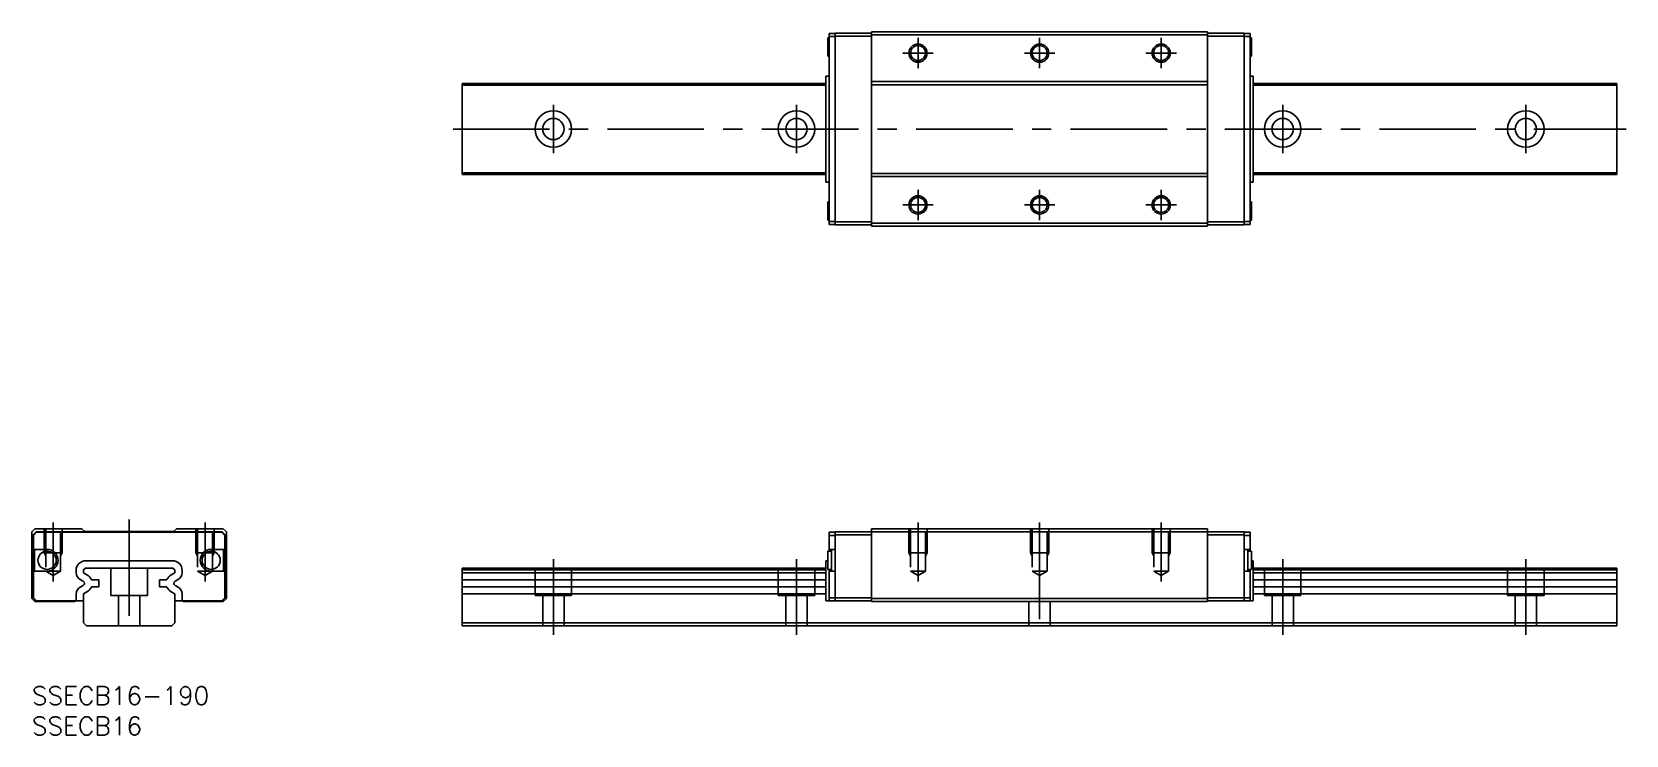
# Model space of a CAD drawing. Extents: x 0 to 262, y -8 to 108.
import ezdxf

# ---------------------------------------------------------------- set-up
doc = ezdxf.new("R2010")
doc.units = 0
doc.header["$LTSCALE"] = 0.5
doc.linetypes.add('CENTER', pattern=[50.8, 31.75, -6.35, 6.35, -6.35])
doc.linetypes.add('DASHED', pattern=[19.05, 12.7, -6.35])
for name, color, linetype in [('MSM_CENTER', 1, 'CENTER'), ('MSM_CONTINUOUS', 7, 'CONTINUOUS'), ('MSM_DASHED', 4, 'DASHED'), ('MSM_NARROW', 5, 'CONTINUOUS'), ('MSM_PART_NUMBER', 7, 'CONTINUOUS')]:
    doc.layers.add(name, color=color, linetype=linetype)
doc.styles.get("Standard").update_dxf_attribs({"font": 'txt.shx', "height": 3, "bigfont": 'bigfont.shx'})

# ---------------------------------------------------------------- blocks, each defined once
blk = doc.blocks.new('*U2')
at = {"layer": 'MSM_PART_NUMBER'}
blk.add_text('SSECB16-190', height=3, dxfattribs=at).set_placement((0, -3))
blk = doc.blocks.new('*U3')
at = {"layer": 'MSM_PART_NUMBER'}
blk.add_text('SSECB16', height=3, dxfattribs=at).set_placement((0, -8))

msp = doc.modelspace()

# ---------------------------------------------------------------- linework, layer by layer
at = {"layer": 'MSM_CENTER'}
for p, q in [((145.81, 106.82), (145.81, 101.82)), ((165.81, 106.82), (165.81, 101.82)), ((185.81, 106.82), (185.81, 101.82)), ((143.31, 104.32), (148.31, 104.32)), ((163.31, 104.32), (168.31, 104.32)), ((183.31, 104.32), (188.31, 104.32)), ((85.81, 95.82), (85.81, 87.82)), ((125.81, 95.82), (125.81, 87.82)), ((205.81, 95.82), (205.81, 87.82)), ((245.81, 95.82), (245.81, 87.82)), ((69.31, 91.82), (262.31, 91.82)), ((145.81, 81.82), (145.81, 76.82)), ((165.81, 81.82), (165.81, 76.82)), ((185.81, 81.82), (185.81, 76.82)), ((143.31, 79.32), (148.31, 79.32)), ((163.31, 79.32), (168.31, 79.32)), ((183.31, 79.32), (188.31, 79.32)), ((3.5, 27), (3.5, 17.29)), ((16, 27.5), (16, 8.5)), ((28.5, 27), (28.5, 17.29)), ((145.81, 27), (145.81, 17.29)), ((165.81, 27), (165.81, 8.5)), ((185.81, 27), (185.81, 17.29)), ((85.81, 21), (85.81, 8.5)), ((125.81, 21), (125.81, 8.5)), ((205.81, 21), (205.81, 8.5)), ((245.81, 21), (245.81, 8.5))]:
    msp.add_line(p, q, dxfattribs=at)
at = {"layer": 'MSM_CONTINUOUS'}
for p, q in [((131.16, 107.57), (131.16, 76.07)), ((132.16, 107.57), (131.16, 107.57)), ((132.16, 76.02), (132.16, 107.62)), ((132.16, 107.62), (138.16, 107.62)), ((138.16, 75.82), (138.16, 107.82)), ((138.16, 107.82), (193.46, 107.82)), ((193.46, 75.82), (193.46, 107.82)), ((199.46, 107.62), (193.46, 107.62)), ((199.46, 107.62), (199.46, 76.02)), ((199.46, 107.57), (200.46, 107.57)), ((200.46, 76.07), (200.46, 107.57)), ((130.96, 106.82), (130.96, 103.82)), ((131.16, 106.82), (130.96, 106.82)), ((132.16, 107.07), (131.16, 107.07)), ((132.16, 107.12), (138.16, 107.12)), ((138.16, 107.32), (193.46, 107.32)), ((199.46, 107.12), (193.46, 107.12)), ((199.46, 107.07), (200.46, 107.07)), ((200.66, 106.82), (200.46, 106.82)), ((200.66, 106.82), (200.66, 103.82)), ((130.96, 103.82), (131.16, 103.82)), ((200.46, 103.82), (200.66, 103.82)), ((130.66, 83.09), (130.66, 100.55)), ((131.16, 100.55), (130.66, 100.55)), ((200.46, 100.55), (200.96, 100.55)), ((200.96, 83.09), (200.96, 100.55)), ((70.81, 84.32), (70.81, 99.32)), ((70.81, 99.32), (130.66, 99.32)), ((70.81, 99.02), (130.66, 99.02)), ((138.16, 99.62), (193.46, 99.62)), ((138.16, 99.12), (193.46, 99.12)), ((200.96, 99.32), (260.81, 99.32)), ((200.96, 99.02), (260.81, 99.02)), ((260.81, 84.32), (260.81, 99.32)), ((70.81, 84.62), (130.66, 84.62)), ((70.81, 84.32), (130.66, 84.32)), ((138.16, 84.52), (193.46, 84.52)), ((138.16, 84.02), (193.46, 84.02)), ((200.96, 84.62), (260.81, 84.62)), ((200.96, 84.32), (260.81, 84.32)), ((131.16, 83.09), (130.66, 83.09)), ((200.46, 83.09), (200.96, 83.09)), ((130.96, 79.82), (130.96, 76.82)), ((131.16, 79.82), (130.96, 79.82)), ((200.66, 79.82), (200.46, 79.82)), ((200.66, 79.82), (200.66, 76.82)), ((130.96, 76.82), (131.16, 76.82)), ((132.16, 76.57), (131.16, 76.57)), ((132.16, 76.07), (131.16, 76.07)), ((132.16, 76.52), (138.16, 76.52)), ((138.16, 76.32), (193.46, 76.32)), ((199.46, 76.52), (193.46, 76.52)), ((199.46, 76.57), (200.46, 76.57)), ((199.46, 76.07), (200.46, 76.07)), ((200.46, 76.82), (200.66, 76.82)), ((132.16, 76.02), (138.16, 76.02)), ((138.16, 75.82), (193.46, 75.82)), ((199.46, 76.02), (193.46, 76.02)), ((0.5, 26), (0, 25.5)), ((0, 25.5), (0, 14.5)), ((0.7, 25.5), (0.2, 25)), ((0.2, 25), (0.2, 14.6)), ((0.25, 24.9), (0.75, 25.4)), ((0.25, 22.6), (0.25, 24.9)), ((8.2, 26), (0.5, 26)), ((31.3, 25.5), (0.7, 25.5)), ((0.75, 25.4), (31.25, 25.4)), ((8.7, 25.55), (8.2, 26)), ((23.3, 25.55), (8.7, 25.55)), ((23.8, 26), (23.3, 25.55)), ((31.5, 26), (23.8, 26)), ((31.25, 25.4), (31.75, 24.9)), ((31.8, 25), (31.3, 25.5)), ((32, 25.5), (31.5, 26)), ((31.75, 24.9), (31.75, 22.6)), ((31.8, 14.6), (31.8, 25)), ((32, 14.5), (32, 25.5)), ((131.16, 25.4), (131.16, 22.3)), ((132.16, 25.4), (131.16, 25.4)), ((132.16, 24.9), (131.16, 24.9)), ((132.16, 14.1), (132.16, 25.5)), ((132.16, 25.5), (199.46, 25.5)), ((132.16, 25), (138.16, 25)), ((138.16, 14), (138.16, 26)), ((138.16, 26), (193.46, 26)), ((193.46, 14), (193.46, 26)), ((199.46, 25), (193.46, 25)), ((199.46, 25.5), (199.46, 14.1)), ((199.46, 25.4), (200.46, 25.4)), ((199.46, 24.9), (200.46, 24.9)), ((200.46, 22.3), (200.46, 25.4)), ((2.5, 22.6), (0.25, 22.6)), ((0.45, 22.6), (0.45, 19)), ((31.75, 22.6), (29.5, 22.6)), ((31.55, 19), (31.55, 22.6)), ((131.56, 22.3), (130.96, 22.3)), ((130.96, 22.3), (130.96, 19.3)), ((132.16, 22.6), (131.16, 22.6)), ((131.56, 19), (131.56, 22.6)), ((199.46, 22.6), (200.46, 22.6)), ((200.06, 19), (200.06, 22.6)), ((200.66, 22.3), (200.06, 22.3)), ((200.66, 22.3), (200.66, 19.3)), ((0.25, 19), (2.5, 19)), ((0.25, 14.6), (0.25, 19)), ((7.27, 19.13), (7.27, 18.76)), ((8.8, 19.5), (8.5, 19.2)), ((8.5, 19.2), (8.5, 18.72)), ((8.5, 18.72), (9.06, 18.4)), ((23.2, 19.5), (8.8, 19.5)), ((23.13, 20.73), (8.87, 20.73)), ((22.94, 18.4), (23.5, 18.72)), ((23.5, 19.2), (23.2, 19.5)), ((23.5, 18.72), (23.5, 19.2)), ((24.73, 18.76), (24.73, 19.13)), ((29.5, 19), (31.75, 19)), ((31.75, 19), (31.75, 14.6)), ((70.81, 19.5), (130.66, 19.5)), ((70.81, 10), (70.81, 19.5)), ((70.81, 19.2), (130.66, 19.2)), ((70.81, 18.72), (130.66, 18.72)), ((130.66, 14.1), (130.66, 20.73)), ((130.96, 20.73), (130.66, 20.73)), ((130.96, 19.3), (131.56, 19.3)), ((131.16, 19.3), (131.16, 14.1)), ((132.16, 19), (131.16, 19)), ((199.46, 19), (200.46, 19)), ((200.06, 19.3), (200.66, 19.3)), ((200.46, 14.1), (200.46, 19.3)), ((200.66, 20.73), (200.96, 20.73)), ((200.96, 14.1), (200.96, 20.73)), ((200.96, 19.5), (260.81, 19.5)), ((200.96, 19.2), (260.81, 19.2)), ((200.96, 18.72), (260.81, 18.72)), ((260.81, 10), (260.81, 19.5)), ((7.92, 17.64), (8.43, 17.35)), ((8.43, 16.65), (7.92, 16.36)), ((9.78, 17.6), (11, 17.6)), ((11, 16.4), (9.78, 16.4)), ((11, 17.6), (11, 16.4)), ((21, 16.4), (21, 17.6)), ((21, 17.6), (22.22, 17.6)), ((22.22, 16.4), (21, 16.4)), ((23.57, 17.35), (24.08, 17.64)), ((24.08, 16.36), (23.57, 16.65)), ((70.81, 17.6), (130.66, 17.6)), ((70.81, 16.4), (130.66, 16.4)), ((200.96, 17.6), (260.81, 17.6)), ((200.96, 16.4), (260.81, 16.4)), ((0, 14.5), (0.5, 14)), ((0.2, 14.6), (0.7, 14.1)), ((0.75, 14.1), (0.25, 14.6)), ((0.5, 14), (7.03, 14)), ((0.7, 14.1), (8.5, 14.1)), ((7.03, 14), (7.24, 14.1)), ((7.27, 15.24), (7.27, 14.1)), ((9.06, 15.6), (8.5, 15.28)), ((8.5, 15.28), (8.5, 10.5)), ((23.5, 15.28), (22.94, 15.6)), ((23.5, 10.5), (23.5, 15.28)), ((23.5, 14.1), (31.3, 14.1)), ((24.73, 14.1), (24.73, 15.24)), ((24.76, 14.1), (24.97, 14)), ((24.97, 14), (31.5, 14)), ((31.75, 14.6), (31.25, 14.1)), ((31.3, 14.1), (31.8, 14.6)), ((31.5, 14), (32, 14.5)), ((70.81, 15.28), (130.66, 15.28)), ((130.66, 14.1), (138.11, 14.1)), ((138.16, 14.6), (131.16, 14.6)), ((138.11, 14.1), (138.11, 14.15)), ((138.11, 14.15), (138.16, 14.15)), ((138.16, 14.5), (193.46, 14.5)), ((138.16, 14), (193.46, 14)), ((193.46, 14.6), (200.46, 14.6)), ((193.51, 14.15), (193.46, 14.15)), ((193.51, 14.15), (193.51, 14.1)), ((200.96, 14.1), (193.51, 14.1)), ((200.96, 15.28), (260.81, 15.28)), ((8.5, 10.5), (9, 10)), ((23, 10), (23.5, 10.5)), ((70.81, 10.5), (260.81, 10.5)), ((9, 10), (23, 10)), ((70.81, 10), (260.81, 10))]:
    msp.add_line(p, q, dxfattribs=at)
for centre, radius in [((145.81, 104.32), 1.23), ((165.81, 104.32), 1.23), ((185.81, 104.32), 1.23), ((85.81, 91.82), 3), ((125.81, 91.82), 3), ((205.81, 91.82), 3), ((245.81, 91.82), 3), ((85.81, 91.82), 1.75), ((125.81, 91.82), 1.75), ((205.81, 91.82), 1.75), ((245.81, 91.82), 1.75), ((145.81, 79.32), 1.23), ((165.81, 79.32), 1.23), ((185.81, 79.32), 1.23), ((2.5, 20.8), 1.5), ((29.5, 20.8), 1.5)]:
    msp.add_circle(centre, radius, dxfattribs=at)
for centre, radius, start, end in [((2.5, 20.8), 1.8, 270, 90), ((29.5, 20.8), 1.8, 90, 270), ((8.87, 19.13), 1.6, 90, 180), ((8.57, 18.76), 1.3, 180, 239.9972), ((8.19, 16.89), 1.75, 24.1151, 60.0008), ((23.81, 16.89), 1.75, 119.9992, 155.8849), ((23.13, 19.13), 1.6, 0, 90), ((23.43, 18.76), 1.3, 300.0028, 0), ((8.57, 15.24), 1.3, 120.0028, 180), ((8.23, 17), 0.4, 300.0028, 59.9972), ((8.19, 17.11), 1.75, 299.9992, 335.8849), ((23.81, 17.11), 1.75, 204.1151, 240.0008), ((23.77, 17), 0.4, 120.0028, 239.9972), ((23.43, 15.24), 1.3, 0, 59.9972)]:
    msp.add_arc(centre, radius, start, end, dxfattribs=at)
at = {"layer": 'MSM_DASHED'}
for p, q in [((2, 26), (2, 22)), ((2.27, 26), (2.27, 19)), ((4.73, 19), (4.73, 26)), ((5, 26), (5, 22)), ((27, 26), (27, 22)), ((27.27, 26), (27.27, 19)), ((29.73, 19), (29.73, 26)), ((30, 26), (30, 22)), ((144.31, 26), (144.31, 22)), ((144.58, 26), (144.58, 19)), ((147.04, 19), (147.04, 26)), ((147.31, 26), (147.31, 22)), ((164.31, 26), (164.31, 22)), ((164.58, 26), (164.58, 19)), ((167.04, 19), (167.04, 26)), ((167.31, 26), (167.31, 22)), ((184.31, 26), (184.31, 22)), ((184.58, 26), (184.58, 19)), ((187.04, 19), (187.04, 26)), ((187.31, 26), (187.31, 22)), ((2, 22), (5, 22)), ((2, 22), (2.27, 21.53)), ((5, 22), (4.73, 21.53)), ((27, 22), (30, 22)), ((27, 22), (27.27, 21.53)), ((30, 22), (29.73, 21.53)), ((144.31, 22), (147.31, 22)), ((144.31, 22), (144.58, 21.53)), ((147.31, 22), (147.04, 21.53)), ((164.31, 22), (167.31, 22)), ((164.31, 22), (164.58, 21.53)), ((167.31, 22), (167.04, 21.53)), ((184.31, 22), (187.31, 22)), ((184.31, 22), (184.58, 21.53)), ((187.31, 22), (187.04, 21.53)), ((2.27, 19), (3.5, 18.29)), ((2.27, 19), (4.73, 19)), ((3.5, 18.29), (4.73, 19)), ((13, 19.5), (13, 15)), ((19, 19.5), (19, 15)), ((27.27, 19), (28.5, 18.29)), ((27.27, 19), (29.73, 19)), ((28.5, 18.29), (29.73, 19)), ((82.81, 19.5), (82.81, 15)), ((88.81, 19.5), (88.81, 15)), ((122.81, 19.5), (122.81, 15)), ((128.81, 19.5), (128.81, 15)), ((144.58, 19), (145.81, 18.29)), ((144.58, 19), (147.04, 19)), ((145.81, 18.29), (147.04, 19)), ((164.58, 19), (165.81, 18.29)), ((164.58, 19), (167.04, 19)), ((165.81, 18.29), (167.04, 19)), ((184.58, 19), (185.81, 18.29)), ((184.58, 19), (187.04, 19)), ((185.81, 18.29), (187.04, 19)), ((202.81, 19.5), (202.81, 15)), ((208.81, 19.5), (208.81, 15)), ((242.81, 19.5), (242.81, 15)), ((248.81, 19.5), (248.81, 15)), ((19, 15), (13, 15)), ((14.25, 15), (14.25, 10)), ((17.75, 15), (17.75, 10)), ((88.81, 15), (82.81, 15)), ((84.06, 15), (84.06, 10)), ((87.56, 15), (87.56, 10)), ((128.81, 15), (122.81, 15)), ((124.06, 15), (124.06, 10)), ((127.56, 15), (127.56, 10)), ((164.06, 14), (164.06, 10)), ((167.56, 14), (167.56, 10)), ((208.81, 15), (202.81, 15)), ((204.06, 15), (204.06, 10)), ((207.56, 15), (207.56, 10)), ((248.81, 15), (242.81, 15)), ((244.06, 15), (244.06, 10)), ((247.56, 15), (247.56, 10))]:
    msp.add_line(p, q, dxfattribs=at)
at = {"layer": 'MSM_NARROW'}
for centre in [(145.81, 104.32), (165.81, 104.32), (185.81, 104.32), (145.81, 79.32), (165.81, 79.32), (185.81, 79.32)]:
    msp.add_circle(centre, 1.5, dxfattribs=at)

# ---------------------------------------------------------------- block references
at = {"layer": 'MSM_CONTINUOUS'}
for name in ['*U2', '*U3']:
    msp.add_blockref(name, (0, 0), dxfattribs=at)

doc.saveas('drawing.dxf')
